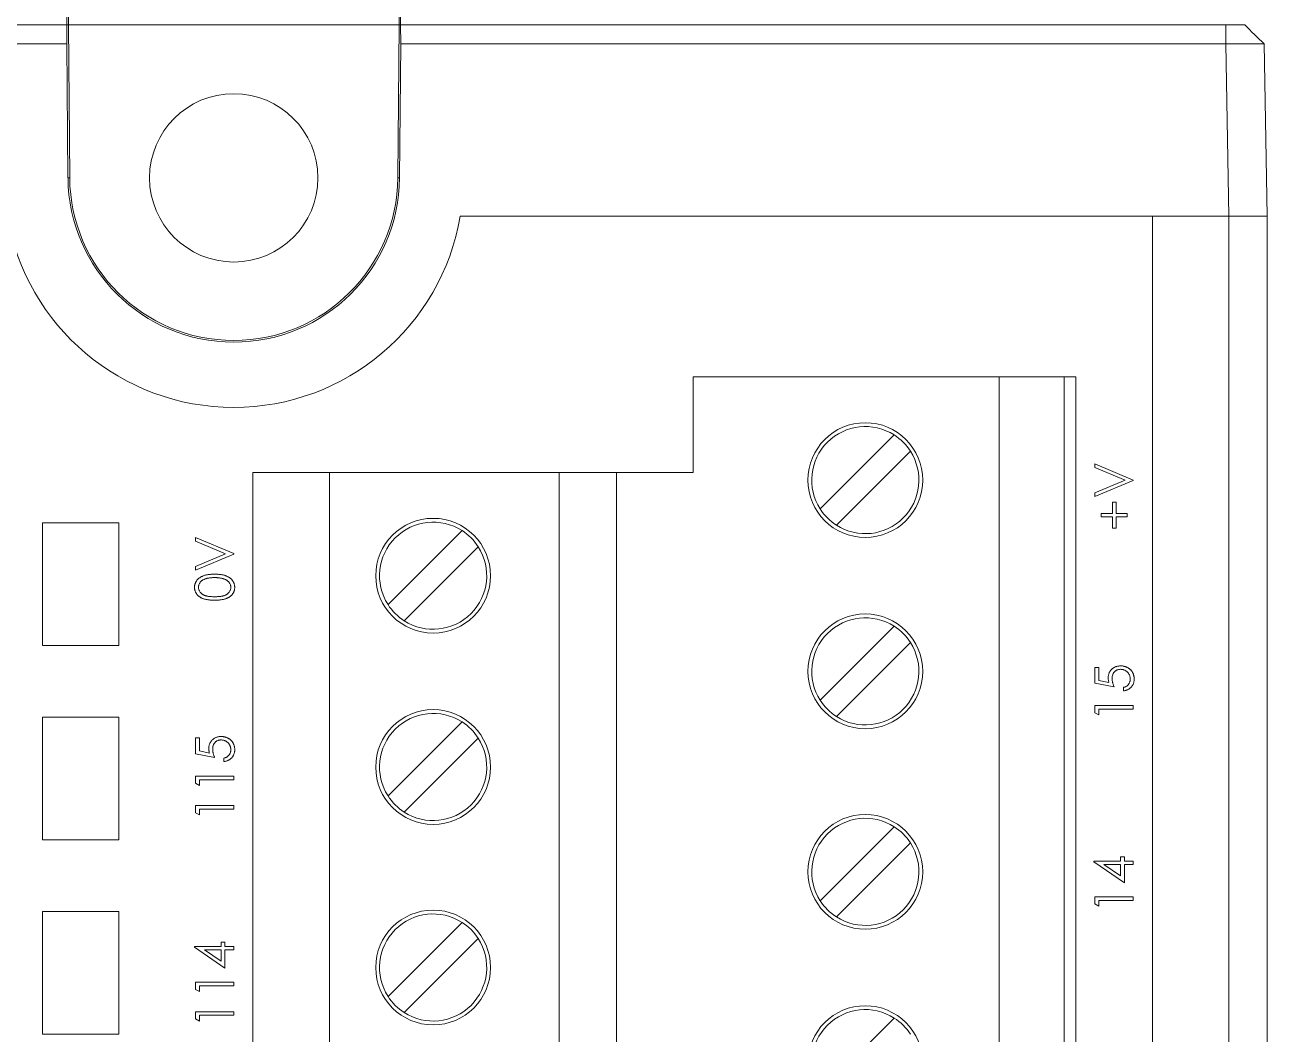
# Model space of a CAD drawing. Header units: inches. Extents: x -128 to 31549, y -2321 to 19035.
# Drawn here: x 2168.7 to 2220.6, y -1241.8 to -1199.6 of the extents above; entities that cross this region are included whole.
import ezdxf

# ---------------------------------------------------------------- set-up
doc = ezdxf.new("R2010")
doc.units = ezdxf.units.IN
doc.header["$MEASUREMENT"] = 0

# ---------------------------------------------------------------- blocks, each defined once
blk = doc.blocks.new('T011')
at = {"color": 7, "linetype": 'Continuous', "lineweight": 15}
for p, q in [((4732.018, -285.325), (4732.018, -306.886)), ((4841.518, -285.325), (4841.518, -306.886)), ((4842.018, -306.886), (4842.018, -285.325)), ((4815.638, -306.247), (4815.638, -308.247)), ((4818.838, -306.247), (4815.638, -306.247)), ((4818.838, -308.247), (4818.838, -306.247)), ((4820.718, -306.247), (4820.718, -308.247)), ((4823.918, -306.247), (4820.718, -306.247)), ((4823.918, -308.247), (4823.918, -306.247)), ((4828.998, -306.247), (4825.798, -306.247)), ((4825.798, -306.247), (4825.798, -308.247)), ((4828.998, -308.247), (4828.998, -306.247)), ((4732.018, -306.886), (4732.018, -306.925)), ((4732.018, -306.886), (4732.518, -306.886)), ((4736.018, -306.96), (4732.018, -306.925)), ((4732.018, -306.925), (4732.018, -315.569)), ((4838.017, -306.916), (4841.518, -306.886)), ((4838.018, -306.96), (4838.017, -306.916)), ((4842.018, -306.925), (4838.018, -306.96)), ((4841.518, -306.886), (4842.018, -306.886)), ((4842.018, -306.925), (4842.018, -306.886)), ((4842.018, -315.569), (4842.018, -306.925)), ((4815.638, -308.247), (4818.838, -308.247)), ((4820.718, -308.247), (4823.918, -308.247)), ((4825.798, -308.247), (4828.998, -308.247)), ((4815.979, -310.349), (4816.038, -310.247)), ((4816.038, -310.247), (4816.223, -310.247)), ((4816.223, -310.247), (4816.223, -311.247)), ((4816.749, -310.349), (4816.807, -310.247)), ((4816.807, -310.247), (4816.992, -310.247)), ((4816.992, -310.247), (4816.992, -311.247)), ((4817.364, -311.016), (4817.91, -310.221)), ((4817.91, -310.221), (4817.928, -310.221)), ((4817.928, -310.221), (4817.928, -310.914)), ((4821.364, -310.349), (4821.423, -310.247)), ((4821.423, -310.247), (4821.608, -310.247)), ((4821.608, -310.247), (4821.608, -311.247)), ((4822.133, -310.349), (4822.192, -310.247)), ((4822.192, -310.247), (4822.377, -310.247)), ((4822.377, -310.247), (4822.377, -311.247)), ((4822.864, -310.747), (4822.967, -310.247)), ((4822.967, -310.247), (4823.377, -310.247)), ((4823.377, -310.247), (4823.377, -310.349)), ((4827.761, -310.247), (4827.858, -310.247)), ((4828.185, -311.247), (4827.761, -310.247)), ((4827.858, -310.247), (4828.191, -311.035)), ((4828.191, -311.035), (4828.524, -310.247)), ((4828.62, -310.247), (4828.197, -311.247)), ((4828.524, -310.247), (4828.62, -310.247)), ((4816.133, -310.349), (4815.979, -310.349)), ((4816.133, -311.247), (4816.133, -310.349)), ((4816.902, -310.349), (4816.749, -310.349)), ((4816.902, -311.247), (4816.902, -310.349)), ((4817.838, -310.479), (4817.54, -310.914)), ((4817.838, -310.914), (4817.838, -310.479)), ((4821.518, -310.349), (4821.364, -310.349)), ((4821.518, -311.247), (4821.518, -310.349)), ((4822.287, -310.349), (4822.133, -310.349)), ((4822.287, -311.247), (4822.287, -310.349)), ((4823.037, -310.349), (4822.983, -310.613)), ((4823.377, -310.349), (4823.037, -310.349)), ((4817.54, -310.914), (4817.838, -310.914)), ((4817.928, -310.914), (4818.044, -310.914)), ((4818.044, -310.914), (4818.044, -311.016)), ((4816.223, -311.247), (4816.133, -311.247)), ((4816.992, -311.247), (4816.902, -311.247)), ((4817.838, -311.016), (4817.364, -311.016)), ((4817.838, -311.247), (4817.838, -311.016)), ((4817.928, -311.247), (4817.838, -311.247)), ((4817.928, -311.016), (4817.928, -311.247)), ((4818.044, -311.016), (4817.928, -311.016)), ((4821.608, -311.247), (4821.518, -311.247)), ((4822.377, -311.247), (4822.287, -311.247)), ((4822.761, -310.991), (4822.851, -310.991)), ((4828.197, -311.247), (4828.185, -311.247)), ((4830.318, -311.747), (4743.718, -311.747)), ((4830.318, -313.747), (4830.318, -311.747)), ((4743.718, -313.747), (4830.318, -313.747)), ((4830.318, -313.747), (4830.318, -319.747)), ((4818.557, -317.211), (4816.623, -315.277)), ((4823.797, -317.211), (4821.863, -315.277)), ((4828.797, -317.211), (4826.863, -315.277)), ((4732.018, -315.569), (4736.018, -315.534)), ((4732.018, -315.569), (4732.018, -315.607)), ((4732.518, -315.608), (4732.018, -315.607)), ((4732.018, -315.607), (4732.018, -337.169)), ((4816.199, -315.701), (4818.133, -317.635)), ((4821.439, -315.701), (4823.373, -317.635)), ((4826.439, -315.701), (4828.373, -317.635)), ((4838.017, -315.577), (4838.018, -315.534)), ((4841.518, -315.608), (4838.017, -315.577)), ((4838.018, -315.534), (4842.018, -315.569)), ((4842.018, -315.607), (4841.518, -315.608)), ((4841.518, -315.608), (4841.518, -337.169)), ((4842.018, -315.607), (4842.018, -315.569)), ((4842.018, -337.169), (4842.018, -315.607)), ((4837.018, -335.247), (4837.018, -317.163)), ((4830.318, -319.747), (4743.718, -319.747)), ((4830.318, -321.247), (4830.318, -319.747)), ((4830.318, -321.247), (4743.718, -321.247)), ((4830.318, -321.247), (4830.318, -323.247)), ((4830.318, -323.247), (4832.818, -323.247)), ((4832.818, -323.247), (4832.818, -331.247)), ((4816.057, -328.502), (4814.123, -326.568)), ((4821.057, -328.502), (4819.123, -326.568)), ((4826.297, -328.502), (4824.363, -326.568)), ((4831.297, -328.502), (4829.363, -326.568)), ((4818.699, -326.992), (4820.633, -328.926)), ((4823.939, -326.992), (4825.873, -328.926)), ((4828.939, -326.992), (4830.873, -328.926)), ((4832.818, -331.247), (4746.218, -331.247)), ((4832.818, -332.947), (4832.818, -331.247)), ((4832.818, -332.947), (4746.218, -332.947)), ((4832.818, -333.247), (4832.818, -332.947)), ((4832.818, -333.247), (4746.218, -333.247)), ((4818.979, -333.849), (4819.038, -333.747)), ((4819.133, -333.849), (4818.979, -333.849)), ((4819.038, -333.747), (4819.223, -333.747)), ((4819.133, -334.747), (4819.133, -333.849)), ((4819.223, -333.747), (4819.223, -334.747)), ((4819.595, -334.516), (4820.141, -333.721)), ((4820.069, -333.979), (4819.771, -334.414)), ((4820.069, -334.414), (4820.069, -333.979)), ((4820.141, -333.721), (4820.159, -333.721)), ((4820.159, -333.721), (4820.159, -334.414)), ((4823.979, -333.849), (4824.038, -333.747)), ((4824.133, -333.849), (4823.979, -333.849)), ((4824.038, -333.747), (4824.223, -333.747)), ((4824.133, -334.747), (4824.133, -333.849)), ((4824.223, -333.747), (4824.223, -334.747)), ((4824.71, -334.247), (4824.813, -333.747)), ((4824.813, -333.747), (4825.223, -333.747)), ((4824.883, -333.849), (4824.829, -334.113)), ((4825.223, -333.849), (4824.883, -333.849)), ((4825.223, -333.747), (4825.223, -333.849)), ((4829.159, -333.914), (4829.249, -333.914)), ((4829.159, -334.208), (4829.159, -333.914)), ((4829.249, -333.914), (4829.249, -334.208)), ((4829.685, -333.747), (4829.781, -333.747)), ((4830.108, -334.747), (4829.685, -333.747)), ((4829.781, -333.747), (4830.114, -334.535)), ((4830.114, -334.535), (4830.447, -333.747)), ((4830.544, -333.747), (4830.12, -334.747)), ((4830.447, -333.747), (4830.544, -333.747)), ((4828.864, -334.208), (4829.159, -334.208)), ((4828.864, -334.298), (4828.864, -334.208)), ((4829.159, -334.298), (4828.864, -334.298)), ((4829.159, -334.593), (4829.159, -334.298)), ((4829.249, -334.208), (4829.544, -334.208)), ((4829.249, -334.298), (4829.249, -334.593)), ((4829.544, -334.298), (4829.249, -334.298)), ((4829.544, -334.208), (4829.544, -334.298)), ((4820.069, -334.516), (4819.595, -334.516)), ((4819.771, -334.414), (4820.069, -334.414)), ((4820.069, -334.747), (4820.069, -334.516)), ((4820.159, -334.414), (4820.274, -334.414)), ((4820.159, -334.516), (4820.159, -334.747)), ((4820.274, -334.516), (4820.159, -334.516)), ((4820.274, -334.414), (4820.274, -334.516)), ((4824.608, -334.491), (4824.697, -334.491)), ((4829.249, -334.593), (4829.159, -334.593)), ((4819.223, -334.747), (4819.133, -334.747)), ((4820.159, -334.747), (4820.069, -334.747)), ((4824.223, -334.747), (4824.133, -334.747)), ((4830.12, -334.747), (4830.108, -334.747)), ((4737.018, -335.247), (4837.018, -335.247)), ((4837.018, -337.247), (4837.018, -335.247)), ((4841.518, -337.169), (4837.018, -337.247)), ((4737.018, -337.247), (4837.018, -337.247)), ((4837.018, -337.247), (4837.018, -337.247)), ((4837.018, -338.247), (4841.518, -338.168)), ((4837.018, -338.247), (4737.018, -338.247))]:
    blk.add_line(p, q, dxfattribs=at)
at = {"color": 7, "linetype": 'Continuous', "lineweight": 15, "flags": 128}
blk.add_lwpolyline([(4837.018, -338.247), (4837.018, -338.247)], dxfattribs=at)
at = {"color": 7, "linetype": 'Continuous', "lineweight": 15}
for centre, radius in [((4838.018, -311.247), 2.2), ((4817.378, -316.456), 1.5), ((4822.618, -316.456), 1.5), ((4827.618, -316.456), 1.5), ((4814.878, -327.747), 1.5), ((4819.878, -327.747), 1.5), ((4825.118, -327.747), 1.5), ((4830.118, -327.747), 1.5)]:
    blk.add_circle(centre, radius, dxfattribs=at)
for centre, radius, start, end in [((4838.018, -311.247), 6, 99.5941, 260.4059), ((4838.054, -311.247), 4.331, 90.4913, 269.5087), ((4838.055, -311.247), 4.287, 90.5, 269.5), ((4817.378, -316.456), 1.4, 327.3736, 122.6264), ((4822.618, -316.456), 1.4, 327.3736, 122.6264), ((4827.618, -316.456), 1.4, 327.3736, 122.6264), ((4817.378, -316.456), 1.4, 122.6264, 147.3736), ((4822.618, -316.456), 1.4, 122.6264, 147.3736), ((4827.618, -316.456), 1.4, 122.6264, 147.3736), ((4817.378, -316.456), 1.4, 147.3736, 302.6264), ((4822.618, -316.456), 1.4, 147.3736, 302.6264), ((4827.618, -316.456), 1.4, 147.3736, 302.6264), ((4817.378, -316.456), 1.4, 302.6264, 327.3736), ((4822.618, -316.456), 1.4, 302.6264, 327.3736), ((4827.618, -316.456), 1.4, 302.6264, 327.3736), ((4814.878, -327.747), 1.4, 327.3736, 122.6264), ((4819.878, -327.747), 1.4, 327.3736, 122.6264), ((4825.118, -327.747), 1.4, 327.3736, 122.6264), ((4830.118, -327.747), 1.4, 327.3736, 122.6264), ((4819.878, -327.747), 1.4, 122.6264, 147.3736), ((4825.118, -327.747), 1.4, 122.6264, 147.3736), ((4830.118, -327.747), 1.4, 122.6264, 147.3736), ((4819.878, -327.747), 1.4, 147.3736, 302.6264), ((4825.118, -327.747), 1.4, 147.3736, 302.6264), ((4830.118, -327.747), 1.4, 147.3736, 302.6264), ((4814.878, -327.747), 1.4, 302.6264, 327.3736), ((4819.878, -327.747), 1.4, 302.6264, 327.3736), ((4825.118, -327.747), 1.4, 302.6264, 327.3736), ((4830.118, -327.747), 1.4, 302.6264, 327.3736)]:
    blk.add_arc(centre, radius, start, end, dxfattribs=at)
for points, knots in [([(4826.979, -310.747), (4826.98, -310.731), (4826.98, -310.7), (4826.982, -310.655), (4826.985, -310.612), (4826.99, -310.572), (4826.995, -310.536), (4827.003, -310.501), (4827.011, -310.47), (4827.021, -310.441), (4827.032, -310.415), (4827.044, -310.39), (4827.058, -310.367), (4827.072, -310.346), (4827.088, -310.326), (4827.104, -310.308), (4827.122, -310.292), (4827.141, -310.277), (4827.16, -310.264), (4827.181, -310.253), (4827.201, -310.243), (4827.223, -310.235), (4827.245, -310.229), (4827.267, -310.224), (4827.29, -310.222), (4827.306, -310.221), (4827.314, -310.221)], [0, 0, 0, 0, 0.0685946, 0.133246, 0.1943126, 0.2512792, 0.3045134, 0.3542349, 0.4004806, 0.4434108, 0.4840149, 0.5232523, 0.5610424, 0.5979002, 0.6335185, 0.6683144, 0.7024957, 0.7366854, 0.7702932, 0.8034373, 0.835913, 0.8684602, 0.9008465, 0.9334665, 0.9662576, 1, 1, 1, 1]), ([(4827.314, -310.221), (4827.322, -310.221), (4827.338, -310.222), (4827.361, -310.224), (4827.384, -310.229), (4827.406, -310.235), (4827.428, -310.243), (4827.449, -310.253), (4827.469, -310.264), (4827.489, -310.277), (4827.508, -310.292), (4827.527, -310.309), (4827.544, -310.327), (4827.56, -310.348), (4827.575, -310.37), (4827.589, -310.393), (4827.602, -310.419), (4827.614, -310.446), (4827.624, -310.476), (4827.634, -310.507), (4827.641, -310.541), (4827.648, -310.578), (4827.653, -310.617), (4827.656, -310.658), (4827.658, -310.702), (4827.659, -310.732), (4827.659, -310.747)], [0, 0, 0, 0, 0.033788, 0.067194, 0.099862, 0.132567, 0.165151, 0.197913, 0.231319, 0.265083, 0.299255, 0.334399, 0.369943, 0.406284, 0.444064, 0.482998, 0.523354, 0.565537, 0.609613, 0.656391, 0.705885, 0.758325, 0.813832, 0.872795, 0.934722, 1, 1, 1, 1]), ([(4822.983, -310.613), (4822.993, -310.61), (4823.014, -310.604), (4823.044, -310.598), (4823.073, -310.594), (4823.092, -310.593), (4823.101, -310.593)], [0, 0, 0, 0, 0.275068, 0.532901, 0.773973, 1, 1, 1, 1]), ([(4823.101, -310.593), (4823.112, -310.593), (4823.134, -310.594), (4823.166, -310.598), (4823.197, -310.606), (4823.226, -310.616), (4823.253, -310.628), (4823.279, -310.644), (4823.304, -310.663), (4823.327, -310.685), (4823.347, -310.708), (4823.366, -310.734), (4823.381, -310.761), (4823.394, -310.79), (4823.404, -310.82), (4823.41, -310.852), (4823.415, -310.886), (4823.415, -310.908), (4823.415, -310.92)], [0, 0, 0, 0, 0.065808, 0.129394, 0.190894, 0.251281, 0.310815, 0.370371, 0.430768, 0.492881, 0.555104, 0.616067, 0.677256, 0.73826, 0.800762, 0.864778, 0.931045, 1, 1, 1, 1]), ([(4827.317, -310.324), (4827.306, -310.324), (4827.284, -310.326), (4827.251, -310.334), (4827.22, -310.348), (4827.195, -310.364), (4827.175, -310.379), (4827.162, -310.392), (4827.149, -310.406), (4827.138, -310.421), (4827.127, -310.438), (4827.117, -310.456), (4827.108, -310.476), (4827.1, -310.496), (4827.092, -310.519), (4827.086, -310.544), (4827.081, -310.572), (4827.077, -310.602), (4827.073, -310.634), (4827.071, -310.67), (4827.069, -310.707), (4827.069, -310.733), (4827.069, -310.747)], [0, 0, 0, 0, 0.060387, 0.120883, 0.182755, 0.247811, 0.281299, 0.315088, 0.349702, 0.384857, 0.420966, 0.458511, 0.497175, 0.537602, 0.580503, 0.627468, 0.678388, 0.733983, 0.793747, 0.857714, 0.926698, 1, 1, 1, 1]), ([(4827.569, -310.747), (4827.569, -310.735), (4827.569, -310.711), (4827.568, -310.677), (4827.564, -310.644), (4827.561, -310.613), (4827.556, -310.584), (4827.551, -310.556), (4827.544, -310.53), (4827.536, -310.505), (4827.527, -310.483), (4827.517, -310.461), (4827.507, -310.442), (4827.496, -310.424), (4827.484, -310.407), (4827.471, -310.392), (4827.457, -310.379), (4827.438, -310.364), (4827.413, -310.348), (4827.382, -310.334), (4827.35, -310.326), (4827.328, -310.324), (4827.317, -310.324)], [0, 0, 0, 0, 0.065681, 0.128486, 0.188175, 0.245106, 0.299448, 0.350823, 0.399942, 0.446672, 0.491255, 0.533376, 0.573853, 0.612526, 0.649597, 0.685532, 0.720106, 0.753838, 0.818925, 0.880493, 0.940311, 1, 1, 1, 1]), ([(4823.084, -310.696), (4823.077, -310.696), (4823.061, -310.696), (4823.036, -310.699), (4823.01, -310.703), (4822.983, -310.708), (4822.955, -310.716), (4822.926, -310.724), (4822.895, -310.735), (4822.875, -310.743), (4822.864, -310.747)], [0, 0, 0, 0, 0.102203, 0.211023, 0.3251, 0.446502, 0.573788, 0.708901, 0.850358, 1, 1, 1, 1]), ([(4823.415, -310.92), (4823.415, -310.928), (4823.415, -310.945), (4823.413, -310.969), (4823.409, -310.992), (4823.404, -311.015), (4823.398, -311.038), (4823.39, -311.06), (4823.38, -311.081), (4823.37, -311.102), (4823.358, -311.122), (4823.345, -311.141), (4823.331, -311.158), (4823.316, -311.175), (4823.3, -311.19), (4823.283, -311.204), (4823.265, -311.217), (4823.246, -311.229), (4823.227, -311.239), (4823.206, -311.248), (4823.185, -311.256), (4823.162, -311.262), (4823.14, -311.267), (4823.116, -311.27), (4823.091, -311.272), (4823.075, -311.272), (4823.067, -311.273)], [0, 0, 0, 0, 0.0440145, 0.0874341, 0.1301184, 0.1725537, 0.2145548, 0.2562981, 0.2984382, 0.340849, 0.3827152, 0.423924, 0.4642462, 0.5040737, 0.5438619, 0.5835667, 0.6230943, 0.6632291, 0.7035513, 0.7439379, 0.7845413, 0.8257501, 0.8677574, 0.9107452, 0.9549144, 1, 1, 1, 1]), ([(4823.072, -311.17), (4823.08, -311.17), (4823.097, -311.169), (4823.122, -311.166), (4823.146, -311.16), (4823.169, -311.152), (4823.191, -311.142), (4823.212, -311.129), (4823.232, -311.115), (4823.251, -311.098), (4823.268, -311.079), (4823.284, -311.059), (4823.297, -311.038), (4823.307, -311.016), (4823.316, -310.993), (4823.321, -310.968), (4823.325, -310.943), (4823.325, -310.925), (4823.326, -310.916)], [0, 0, 0, 0, 0.064207, 0.126425, 0.18768, 0.248216, 0.308305, 0.369661, 0.431699, 0.495947, 0.559758, 0.622295, 0.683911, 0.745092, 0.80674, 0.869087, 0.93329, 1, 1, 1, 1]), ([(4823.326, -310.916), (4823.325, -310.908), (4823.325, -310.893), (4823.322, -310.87), (4823.317, -310.848), (4823.31, -310.827), (4823.3, -310.808), (4823.289, -310.789), (4823.275, -310.772), (4823.26, -310.757), (4823.243, -310.742), (4823.224, -310.73), (4823.204, -310.719), (4823.183, -310.71), (4823.16, -310.704), (4823.136, -310.699), (4823.111, -310.696), (4823.093, -310.696), (4823.084, -310.696)], [0, 0, 0, 0, 0.065351, 0.127916, 0.18836, 0.247216, 0.30563, 0.36377, 0.422661, 0.482687, 0.5433, 0.604118, 0.664965, 0.727413, 0.791468, 0.858055, 0.927037, 1, 1, 1, 1]), ([(4827.314, -311.273), (4827.306, -311.272), (4827.29, -311.272), (4827.267, -311.269), (4827.245, -311.265), (4827.223, -311.259), (4827.202, -311.251), (4827.181, -311.242), (4827.161, -311.23), (4827.142, -311.218), (4827.123, -311.203), (4827.105, -311.187), (4827.089, -311.169), (4827.073, -311.149), (4827.059, -311.127), (4827.045, -311.104), (4827.033, -311.079), (4827.022, -311.053), (4827.012, -311.024), (4827.003, -310.992), (4826.996, -310.958), (4826.99, -310.921), (4826.985, -310.882), (4826.982, -310.839), (4826.98, -310.794), (4826.98, -310.763), (4826.979, -310.747)], [0, 0, 0, 0, 0.033787, 0.066622, 0.099285, 0.131361, 0.163585, 0.196104, 0.228902, 0.262158, 0.295991, 0.330218, 0.36506, 0.400951, 0.43762, 0.475708, 0.515381, 0.556414, 0.599765, 0.646424, 0.696431, 0.749782, 0.806573, 0.867436, 0.931887, 1, 1, 1, 1]), ([(4827.069, -310.747), (4827.069, -310.76), (4827.069, -310.786), (4827.071, -310.824), (4827.073, -310.859), (4827.076, -310.892), (4827.081, -310.922), (4827.086, -310.949), (4827.092, -310.974), (4827.099, -310.997), (4827.108, -311.018), (4827.117, -311.037), (4827.126, -311.055), (4827.137, -311.072), (4827.149, -311.087), (4827.162, -311.102), (4827.176, -311.115), (4827.195, -311.13), (4827.22, -311.146), (4827.251, -311.16), (4827.284, -311.168), (4827.306, -311.169), (4827.317, -311.17)], [0, 0, 0, 0, 0.072951, 0.141584, 0.205926, 0.265301, 0.320597, 0.371817, 0.41879, 0.461699, 0.502134, 0.540804, 0.578181, 0.614297, 0.649678, 0.684299, 0.718359, 0.752081, 0.817652, 0.879722, 0.939966, 1, 1, 1, 1]), ([(4827.659, -310.747), (4827.659, -310.763), (4827.658, -310.792), (4827.656, -310.836), (4827.653, -310.877), (4827.648, -310.916), (4827.642, -310.952), (4827.634, -310.986), (4827.625, -311.018), (4827.614, -311.047), (4827.602, -311.074), (4827.59, -311.1), (4827.576, -311.123), (4827.561, -311.145), (4827.545, -311.166), (4827.527, -311.184), (4827.509, -311.201), (4827.49, -311.216), (4827.47, -311.229), (4827.449, -311.241), (4827.428, -311.251), (4827.406, -311.259), (4827.384, -311.265), (4827.361, -311.269), (4827.338, -311.272), (4827.322, -311.272), (4827.314, -311.273)], [0, 0, 0, 0, 0.065063, 0.126773, 0.185516, 0.240765, 0.29298, 0.34225, 0.388919, 0.432776, 0.474628, 0.514775, 0.553606, 0.591426, 0.628028, 0.663804, 0.698984, 0.733591, 0.767628, 0.801208, 0.834264, 0.866981, 0.89972, 0.932702, 0.966176, 1, 1, 1, 1]), ([(4827.531, -310.998), (4827.534, -310.989), (4827.54, -310.971), (4827.548, -310.943), (4827.555, -310.914), (4827.56, -310.883), (4827.564, -310.851), (4827.567, -310.817), (4827.569, -310.783), (4827.569, -310.759), (4827.569, -310.747)], [0, 0, 0, 0, 0.110588, 0.224542, 0.342503, 0.464324, 0.590756, 0.722227, 0.858843, 1, 1, 1, 1]), ([(4823.067, -311.273), (4823.057, -311.272), (4823.037, -311.272), (4823.008, -311.268), (4822.981, -311.262), (4822.954, -311.253), (4822.929, -311.242), (4822.905, -311.229), (4822.882, -311.213), (4822.861, -311.194), (4822.841, -311.174), (4822.823, -311.152), (4822.808, -311.129), (4822.794, -311.104), (4822.783, -311.078), (4822.773, -311.05), (4822.766, -311.021), (4822.763, -311.001), (4822.761, -310.991)], [0, 0, 0, 0, 0.065421, 0.128708, 0.190236, 0.250724, 0.310637, 0.370766, 0.431615, 0.493523, 0.555883, 0.617342, 0.678668, 0.740711, 0.802985, 0.866803, 0.932347, 1, 1, 1, 1]), ([(4822.851, -310.991), (4822.853, -311), (4822.858, -311.018), (4822.867, -311.044), (4822.878, -311.067), (4822.892, -311.088), (4822.908, -311.105), (4822.927, -311.121), (4822.947, -311.136), (4822.97, -311.148), (4822.994, -311.158), (4823.02, -311.165), (4823.046, -311.169), (4823.063, -311.17), (4823.072, -311.17)], [0, 0, 0, 0, 0.094687, 0.181994, 0.264377, 0.34218, 0.418618, 0.496509, 0.577369, 0.661511, 0.746733, 0.831258, 0.915206, 1, 1, 1, 1]), ([(4827.317, -311.17), (4827.328, -311.17), (4827.35, -311.169), (4827.382, -311.16), (4827.414, -311.147), (4827.438, -311.131), (4827.457, -311.116), (4827.47, -311.103), (4827.483, -311.089), (4827.494, -311.073), (4827.505, -311.057), (4827.515, -311.038), (4827.524, -311.019), (4827.529, -311.005), (4827.531, -310.998)], [0, 0, 0, 0, 0.112813, 0.225394, 0.339595, 0.459675, 0.521735, 0.583926, 0.648174, 0.713881, 0.781004, 0.851451, 0.924051, 1, 1, 1, 1]), ([(4824.931, -334.196), (4824.923, -334.196), (4824.907, -334.196), (4824.882, -334.199), (4824.856, -334.203), (4824.829, -334.208), (4824.801, -334.216), (4824.772, -334.224), (4824.741, -334.235), (4824.721, -334.243), (4824.71, -334.247)], [0, 0, 0, 0, 0.102203, 0.211023, 0.3251, 0.446502, 0.573788, 0.708901, 0.850358, 1, 1, 1, 1]), ([(4824.829, -334.113), (4824.84, -334.11), (4824.86, -334.104), (4824.89, -334.098), (4824.919, -334.094), (4824.938, -334.093), (4824.947, -334.093)], [0, 0, 0, 0, 0.275068, 0.532901, 0.773973, 1, 1, 1, 1]), ([(4825.172, -334.416), (4825.172, -334.408), (4825.171, -334.393), (4825.168, -334.37), (4825.163, -334.348), (4825.156, -334.327), (4825.146, -334.308), (4825.135, -334.289), (4825.122, -334.272), (4825.106, -334.257), (4825.089, -334.242), (4825.071, -334.23), (4825.05, -334.219), (4825.029, -334.21), (4825.006, -334.204), (4824.982, -334.199), (4824.957, -334.196), (4824.939, -334.196), (4824.931, -334.196)], [0, 0, 0, 0, 0.065351, 0.127916, 0.18836, 0.247216, 0.30563, 0.36377, 0.422661, 0.482687, 0.5433, 0.604118, 0.664965, 0.727413, 0.791468, 0.858055, 0.927037, 1, 1, 1, 1]), ([(4824.947, -334.093), (4824.958, -334.093), (4824.98, -334.094), (4825.012, -334.098), (4825.043, -334.106), (4825.072, -334.116), (4825.099, -334.128), (4825.125, -334.144), (4825.15, -334.163), (4825.173, -334.185), (4825.194, -334.208), (4825.212, -334.234), (4825.227, -334.261), (4825.24, -334.29), (4825.25, -334.32), (4825.256, -334.352), (4825.261, -334.386), (4825.261, -334.408), (4825.261, -334.42)], [0, 0, 0, 0, 0.065808, 0.129394, 0.190894, 0.251281, 0.310815, 0.370371, 0.430768, 0.492881, 0.555104, 0.616067, 0.677256, 0.73826, 0.800762, 0.864778, 0.931045, 1, 1, 1, 1]), ([(4824.913, -334.773), (4824.903, -334.772), (4824.883, -334.772), (4824.854, -334.768), (4824.827, -334.762), (4824.8, -334.753), (4824.775, -334.742), (4824.751, -334.729), (4824.728, -334.713), (4824.707, -334.694), (4824.687, -334.674), (4824.67, -334.652), (4824.654, -334.629), (4824.64, -334.604), (4824.629, -334.578), (4824.62, -334.55), (4824.612, -334.521), (4824.609, -334.501), (4824.608, -334.491)], [0, 0, 0, 0, 0.065421, 0.128708, 0.190236, 0.250724, 0.310637, 0.370766, 0.431615, 0.493523, 0.555883, 0.617342, 0.678668, 0.740711, 0.802985, 0.866803, 0.932347, 1, 1, 1, 1]), ([(4824.697, -334.491), (4824.7, -334.5), (4824.704, -334.518), (4824.713, -334.544), (4824.725, -334.567), (4824.738, -334.588), (4824.754, -334.605), (4824.773, -334.621), (4824.793, -334.636), (4824.816, -334.648), (4824.841, -334.658), (4824.866, -334.665), (4824.892, -334.669), (4824.909, -334.67), (4824.918, -334.67)], [0, 0, 0, 0, 0.094687, 0.181994, 0.264377, 0.34218, 0.418618, 0.496509, 0.577369, 0.661511, 0.746733, 0.831258, 0.915206, 1, 1, 1, 1]), ([(4825.261, -334.42), (4825.261, -334.428), (4825.261, -334.445), (4825.259, -334.469), (4825.255, -334.492), (4825.25, -334.515), (4825.244, -334.538), (4825.236, -334.56), (4825.227, -334.581), (4825.216, -334.602), (4825.204, -334.622), (4825.191, -334.641), (4825.177, -334.658), (4825.163, -334.675), (4825.146, -334.69), (4825.129, -334.704), (4825.112, -334.717), (4825.092, -334.729), (4825.073, -334.739), (4825.052, -334.748), (4825.031, -334.756), (4825.009, -334.762), (4824.986, -334.767), (4824.962, -334.77), (4824.938, -334.772), (4824.921, -334.772), (4824.913, -334.773)], [0, 0, 0, 0, 0.044014, 0.087434, 0.130118, 0.172554, 0.214555, 0.256298, 0.298438, 0.340849, 0.382715, 0.423924, 0.464246, 0.504074, 0.543862, 0.583567, 0.623094, 0.663229, 0.703551, 0.743938, 0.784541, 0.82575, 0.867757, 0.910745, 0.954914, 1, 1, 1, 1]), ([(4824.918, -334.67), (4824.926, -334.67), (4824.943, -334.669), (4824.968, -334.666), (4824.992, -334.66), (4825.015, -334.652), (4825.037, -334.642), (4825.058, -334.629), (4825.078, -334.615), (4825.097, -334.598), (4825.115, -334.579), (4825.13, -334.559), (4825.143, -334.538), (4825.154, -334.516), (4825.162, -334.493), (4825.168, -334.468), (4825.171, -334.443), (4825.171, -334.425), (4825.172, -334.416)], [0, 0, 0, 0, 0.064207, 0.126425, 0.18768, 0.248216, 0.308305, 0.369661, 0.431699, 0.495947, 0.559758, 0.622295, 0.683911, 0.745092, 0.80674, 0.869087, 0.93329, 1, 1, 1, 1]), ([(4841.518, -338.168), (4841.519, -338.168), (4841.52, -338.142), (4841.521, -338.042), (4841.522, -337.968), (4841.522, -337.784), (4841.521, -337.672), (4841.52, -337.432), (4841.519, -337.301), (4841.518, -337.169)], [0, 0, 0, 0, 0.25, 0.25, 0.5, 0.5, 0.75, 0.75, 1, 1, 1, 1]), ([(4842.018, -337.169), (4842.018, -337.196), (4842.018, -337.265), (4842.018, -337.372), (4842.018, -337.479), (4842.018, -337.567), (4842.018, -337.629), (4842.018, -337.656), (4842.018, -337.66), (4842.018, -337.66)], [0.0497445, 0.0497445, 0.0497445, 0.0497445, 0.1428571, 0.2857143, 0.4285714, 0.5714286, 0.7142857, 0.8571429, 0.9296722, 0.9296722, 0.9296722, 0.9296722]), ([(4837.018, -337.247), (4837.018, -337.281), (4837.018, -337.349), (4837.018, -337.45), (4837.018, -337.547), (4837.018, -337.64), (4837.018, -337.728), (4837.018, -337.81), (4837.018, -337.886), (4837.018, -337.978), (4837.018, -338.08), (4837.018, -338.173), (4837.018, -338.235), (4837.018, -338.243), (4837.018, -338.247)], [0, 0, 0, 0, 0.065536, 0.130216, 0.194038, 0.257003, 0.319112, 0.380365, 0.440761, 0.500302, 0.620094, 0.743307, 0.869942, 1, 1, 1, 1])]:
    blk.add_open_spline(points, degree=3, knots=knots, dxfattribs=at)
for points in [[(4842.018, -337.169), (4841.851, -337.169), (4841.685, -337.169), (4841.518, -337.169)], [(4841.518, -338.168), (4841.685, -337.999), (4841.851, -337.829), (4842.018, -337.66)]]:
    blk.add_open_spline(points, degree=3, dxfattribs=at)
blk = doc.blocks.new('11')
at = {"color": 3}
for p in [(-1141.804, 58.387), (-1031.804, 58.387)]:
    blk.add_blockref('T011', p, dxfattribs=at)

msp = doc.modelspace()

# ---------------------------------------------------------------- block references
at = {"color": 3, "xscale": 1.599999999999994, "yscale": 1.599999999999994, "zscale": 1.6, "rotation": 90}
msp.add_blockref('11', (1772.85, -7119.905), dxfattribs=at)

doc.saveas('drawing.dxf')
